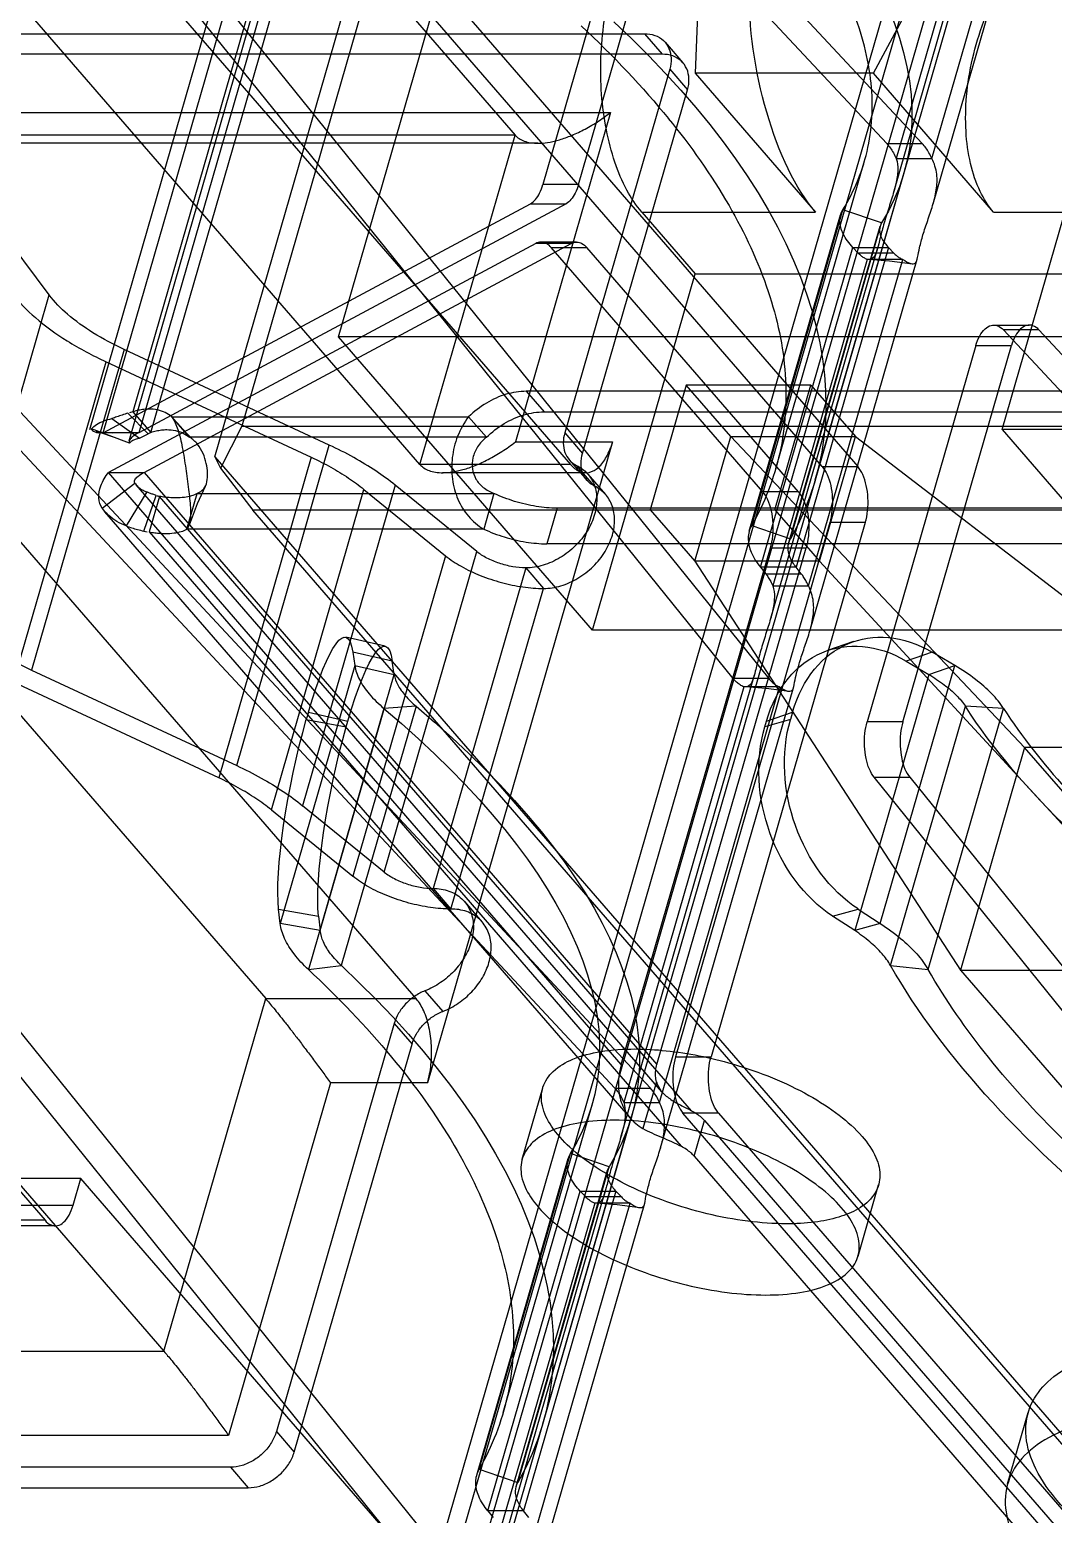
# Model space of a CAD drawing. Header units: millimetres. Extents: x -1 to 407, y -1 to 283.
# Drawn here: x 199.06 to 200.304, y 178.916 to 180.721 of the extents above; entities that cross this region are included whole.
import ezdxf

# ---------------------------------------------------------------- set-up
doc = ezdxf.new("R2010")
doc.units = ezdxf.units.MM
doc.header["$LTSCALE"] = 23.1
doc.layers.get('0').update_dxf_attribs({"linetype": 'CONTINUOUS'})

msp = doc.modelspace()

# ---------------------------------------------------------------- linework, layer by layer
at = {"color": 6, "linetype": 'Continuous'}
for p, q in [((199.9489, 182.4254), (199.3177, 180.2387)), ((199.4355, 180.347), (200.0355, 182.4254)), ((198.6541, 181.7425), (199.65, 180.5925)), ((199.2852, 180.2012), (199.6789, 181.5652)), ((199.2433, 181.503), (200.1018, 180.582)), ((200.1451, 180.582), (199.2866, 181.503)), ((199.5401, 181.4841), (199.1855, 180.256)), ((199.133, 180.2345), (199.4873, 181.4618)), ((199.2072, 180.231), (199.5617, 181.4591)), ((199.181, 180.2206), (199.5353, 181.448)), ((199.1493, 180.2306), (199.4968, 181.4341)), ((199.5401, 181.4341), (199.1926, 180.2306)), ((199.5344, 180.192), (198.5385, 181.342)), ((198.7214, 181.342), (199.7173, 180.192)), ((200.2109, 181.058), (199.4422, 178.395)), ((200.2457, 181.0222), (200.1134, 180.5638)), ((200.1567, 180.5638), (200.289, 181.0222)), ((199.8198, 181.0033), (199.6839, 180.5322)), ((199.7272, 180.5322), (199.8631, 181.0033)), ((200.11, 180.5218), (200.2504, 181.0083)), ((200.1582, 180.5087), (200.2985, 180.9945)), ((199.9151, 179.9317), (199.0863, 180.9591)), ((199.1296, 180.9591), (199.9584, 179.9317)), ((199.4097, 178.3575), (200.1597, 180.9556)), ((199.8774, 180.884), (199.869, 180.6675)), ((200.0856, 180.6675), (200.2022, 180.884)), ((200.0233, 180.1895), (199.5037, 180.7895)), ((199.547, 180.7895), (200.0666, 180.1895)), ((199.8072, 180.7157), (199.8288, 180.6907)), ((199.8325, 180.7052), (199.8541, 180.6802)), ((198.351, 180.6925), (199.3469, 179.5425)), ((199.5298, 179.5425), (198.5339, 180.6925)), ((199.838, 180.6724), (199.8596, 180.6474)), ((199.869, 180.6675), (200.0152, 180.4987)), ((200.0856, 180.6675), (199.869, 180.6675)), ((200.2317, 180.4987), (200.0856, 180.6675)), ((200.242, 180.2345), (200.367, 180.6675)), ((197.0577, 180.62), (199.7662, 180.62)), ((199.7662, 180.62), (199.6506, 180.2194)), ((199.65, 180.5925), (197.0714, 180.5925)), ((199.5344, 180.192), (199.65, 180.5925)), ((199.6775, 180.5825), (197.0814, 180.5825)), ((200.1018, 180.582), (200.1451, 180.582)), ((199.0838, 180.398), (198.9685, 180.5521)), ((199.9669, 180.1869), (200.0749, 180.5611)), ((200.1134, 180.5638), (200.1567, 180.5638)), ((200.015, 180.1732), (200.1229, 180.547)), ((199.7272, 180.5322), (199.6839, 180.5322)), ((199.1493, 180.2306), (199.6687, 180.5089)), ((199.712, 180.5089), (199.1926, 180.2306)), ((199.6687, 180.5089), (199.712, 180.5089)), ((199.8041, 180.4987), (199.869, 180.4237)), ((199.8041, 180.4987), (200.0152, 180.4987)), ((199.9377, 180.1178), (200.0485, 180.5017)), ((200.0956, 180.4856), (200.0485, 180.5017)), ((200.2317, 180.4987), (200.5132, 180.4987)), ((199.9347, 180.1108), (200.0458, 180.4955)), ((199.9827, 180.0969), (200.0938, 180.4816)), ((199.9848, 180.1017), (200.0956, 180.4856)), ((199.7249, 180.4623), (199.6816, 180.4623)), ((199.6751, 180.4606), (199.1558, 180.1823)), ((199.1991, 180.1823), (199.7184, 180.4606)), ((199.7184, 180.4606), (199.6751, 180.4606)), ((199.9513, 180.1587), (199.6941, 180.4556)), ((199.6941, 180.4556), (199.7374, 180.4556)), ((199.9946, 180.1587), (199.7374, 180.4556)), ((199.9483, 180.0671), (200.0606, 180.4559)), ((199.96, 180.0021), (200.0909, 180.4556)), ((200.1039, 180.4559), (199.9916, 180.0671)), ((200.0673, 180.4488), (200.0606, 180.4559)), ((200.0606, 180.4559), (200.1039, 180.4559)), ((200.1106, 180.4488), (200.0673, 180.4488)), ((200.1039, 180.4559), (200.1106, 180.4488)), ((200.078, 180.4413), (199.9634, 180.0442)), ((200.0067, 180.0442), (200.1213, 180.4413)), ((200.0082, 179.9891), (200.1388, 180.4415)), ((200.1213, 180.4413), (200.078, 180.4413)), ((199.744, 179.9907), (199.869, 180.4237)), ((199.869, 180.4237), (200.5781, 180.4237)), ((198.9713, 180.0083), (199.0838, 180.398)), ((198.9121, 180.3555), (199.7713, 179.4336)), ((199.8146, 179.4336), (198.9554, 180.3555)), ((200.2318, 180.3614), (200.2751, 180.3614)), ((200.2436, 180.3555), (201.1028, 179.4336)), ((200.2869, 180.3555), (200.2436, 180.3555)), ((201.1461, 179.4336), (200.2869, 180.3555)), ((199.744, 179.9907), (199.4355, 180.347)), ((202.564, 180.347), (199.4355, 180.347)), ((200.2101, 180.3364), (200.0781, 179.8791)), ((200.1214, 179.8791), (200.2534, 180.3364)), ((200.2101, 180.3364), (200.2534, 180.3364)), ((199.0403, 179.9272), (199.1528, 180.3169)), ((199.1747, 180.3317), (199.0622, 179.942)), ((199.1528, 180.3169), (199.4023, 180.2007)), ((199.4242, 180.2155), (199.1747, 180.3317)), ((199.6636, 180.2809), (199.6853, 180.2559)), ((202.1968, 180.2809), (199.6636, 180.2809)), ((199.8581, 180.2884), (199.8144, 180.1369)), ((199.9123, 180.2259), (199.8581, 180.2884)), ((200.0097, 180.2884), (199.8581, 180.2884)), ((199.9659, 180.1369), (200.0097, 180.2884)), ((200.0097, 180.2884), (200.0638, 180.2259)), ((198.238, 180.2513), (199.2231, 179.1138)), ((199.1599, 180.2477), (199.1935, 180.2239)), ((199.2039, 180.2294), (199.1794, 180.2543)), ((199.1855, 180.256), (199.1814, 180.2549)), ((199.1855, 180.256), (199.2072, 180.231)), ((199.2544, 180.225), (199.2327, 180.25)), ((199.2327, 180.25), (199.5936, 180.25)), ((199.5936, 180.25), (199.6153, 180.225)), ((199.6853, 180.2559), (202.2184, 180.2559)), ((199.1812, 180.2177), (199.1353, 180.2354)), ((199.1926, 180.2306), (199.1493, 180.2306)), ((199.1935, 180.2239), (199.2039, 180.2294)), ((199.3177, 180.2387), (199.2921, 180.1875)), ((199.3177, 180.2387), (202.6194, 180.2387)), ((199.7104, 180.2304), (199.732, 180.2054)), ((200.242, 180.2345), (200.4531, 179.9907)), ((200.4152, 180.2345), (200.242, 180.2345)), ((199.6153, 180.225), (199.2544, 180.225)), ((199.3117, 179.8258), (199.4242, 180.2155)), ((199.7686, 180.2194), (199.5436, 179.44)), ((199.6506, 180.2194), (199.7686, 180.2194)), ((199.8685, 180.0744), (199.9123, 180.2259)), ((200.2694, 179.848), (199.9123, 180.2259)), ((199.9123, 180.2259), (200.0638, 180.2259)), ((200.0201, 180.0744), (200.0638, 180.2259)), ((200.0638, 180.2259), (200.5193, 179.8763)), ((199.2852, 180.2012), (199.2921, 180.1875)), ((199.2852, 180.2012), (200.8495, 178.395)), ((199.4023, 180.2007), (199.2898, 179.811)), ((199.7173, 180.192), (199.5344, 180.192)), ((199.7159, 180.1976), (199.7375, 180.1726)), ((199.7466, 180.1657), (199.7249, 180.1907)), ((199.7792, 179.4625), (199.1558, 180.1823)), ((199.1558, 180.1823), (199.1991, 180.1823)), ((199.1991, 180.1823), (199.8225, 179.4625)), ((199.2921, 180.1875), (199.3314, 180.1363)), ((199.7361, 180.1819), (199.5619, 180.1819)), ((199.7384, 180.1803), (199.7601, 180.1553)), ((200.0233, 180.1895), (200.0666, 180.1895)), ((199.1482, 180.1388), (199.1877, 180.1694)), ((199.2022, 180.1587), (199.1774, 180.1174)), ((199.8286, 179.4291), (199.1893, 180.1673)), ((199.1986, 180.111), (199.2139, 180.1542)), ((199.251, 180.1134), (199.2635, 180.1567)), ((199.2635, 180.1567), (199.6244, 180.1567)), ((199.3538, 179.772), (199.4663, 180.1617)), ((199.5042, 180.1668), (199.3917, 179.7771)), ((199.4663, 180.1617), (199.5654, 180.081)), ((199.6034, 180.0861), (199.5042, 180.1668)), ((199.6244, 180.1567), (199.6119, 180.1134)), ((199.9946, 180.1587), (199.9513, 180.1587)), ((199.2176, 180.1532), (199.2051, 180.1099)), ((199.8645, 179.4063), (199.2176, 180.1532)), ((200.8957, 178.33), (199.3314, 180.1363)), ((202.6331, 180.1363), (199.3314, 180.1363)), ((199.701, 180.1388), (199.6885, 180.0955)), ((202.2341, 180.1388), (199.701, 180.1388)), ((199.8144, 180.1369), (199.8685, 180.0744)), ((199.8144, 180.1369), (199.9659, 180.1369)), ((199.9659, 180.1369), (200.0201, 180.0744)), ((199.7902, 179.397), (199.1515, 180.1345)), ((200.0325, 180.1212), (199.845, 179.4717)), ((200.0758, 180.1212), (199.8883, 179.4717)), ((200.0758, 180.1212), (200.0325, 180.1212)), ((199.1986, 180.111), (199.2029, 180.1102)), ((199.2051, 180.1099), (199.852, 179.363)), ((199.6119, 180.1134), (199.251, 180.1134)), ((199.9377, 180.1178), (199.9848, 180.1017)), ((199.4909, 179.6964), (199.6034, 180.0861)), ((202.2216, 180.0955), (199.6885, 180.0955)), ((199.7792, 179.4625), (199.9604, 180.0904)), ((199.8225, 179.4625), (200.0038, 180.0904)), ((199.9604, 180.0904), (200.0038, 180.0904)), ((199.5654, 180.081), (199.4529, 179.6913)), ((199.663, 180.0662), (199.6846, 180.0412)), ((199.8685, 180.0744), (200.1913, 179.5773)), ((200.0201, 180.0744), (199.8685, 180.0744)), ((199.9483, 180.0671), (199.9547, 180.059)), ((199.9916, 180.0671), (199.9483, 180.0671)), ((199.998, 180.059), (199.9916, 180.0671)), ((200.4438, 179.6146), (200.0201, 180.0744)), ((199.9547, 180.059), (199.998, 180.059)), ((199.9634, 180.0442), (200.0067, 180.0442)), ((199.4921, 179.971), (199.4441, 179.9819)), ((200.4531, 179.9907), (199.744, 179.9907)), ((200.0615, 179.9766), (200.0298, 179.9656)), ((199.4527, 179.9638), (199.4551, 179.9476)), ((199.5007, 179.9529), (199.4527, 179.9638)), ((200.1572, 179.9638), (200.1255, 179.9529)), ((200.1846, 179.9476), (200.1572, 179.9638)), ((199.0622, 179.942), (199.3117, 179.8258)), ((199.4551, 179.9476), (199.3645, 179.6338)), ((199.4551, 179.9476), (199.5031, 179.9367)), ((199.5031, 179.9367), (199.5007, 179.9529)), ((200.094, 179.6338), (200.1846, 179.9476)), ((200.1255, 179.9529), (200.1529, 179.9367)), ((200.1529, 179.9367), (200.1846, 179.9476)), ((199.2898, 179.811), (199.0403, 179.9272)), ((199.4132, 179.6252), (199.5031, 179.9367)), ((199.7787, 179.3742), (199.9409, 179.9361)), ((199.928, 179.9217), (199.7821, 179.4163)), ((199.8254, 179.4163), (199.9713, 179.9217)), ((199.827, 179.3612), (199.9888, 179.9219)), ((199.9584, 179.9317), (199.9151, 179.9317)), ((199.9713, 179.9217), (199.928, 179.9217)), ((200.1529, 179.9367), (200.063, 179.6252)), ((199.3989, 179.8909), (199.3962, 179.8817)), ((199.4906, 179.8954), (199.3989, 179.5779)), ((199.3989, 179.8909), (199.4469, 179.88)), ((199.5298, 179.898), (199.4388, 179.5828)), ((199.5298, 179.898), (199.4906, 179.8954)), ((199.9556, 179.88), (199.9873, 179.8909)), ((199.9873, 179.8909), (199.9847, 179.8817)), ((200.1065, 179.5828), (200.1975, 179.898)), ((200.1522, 179.5779), (200.2439, 179.8954)), ((200.2439, 179.8954), (200.1975, 179.898)), ((199.3962, 179.8817), (199.4449, 179.8731)), ((199.4449, 179.8731), (199.4469, 179.88)), ((199.9847, 179.8817), (199.9537, 179.8731)), ((199.9537, 179.8731), (199.9556, 179.88)), ((200.1214, 179.8791), (200.0781, 179.8791)), ((198.5806, 179.8479), (199.0786, 179.273)), ((200.2694, 179.8479), (200.1913, 179.5773)), ((200.9838, 179.848), (200.2694, 179.848)), ((200.7673, 179.273), (200.2694, 179.8479)), ((199.5849, 178.783), (198.755, 179.8116)), ((198.7983, 179.8116), (199.6282, 178.783)), ((200.9164, 178.783), (200.0866, 179.8116)), ((200.0866, 179.8116), (200.1299, 179.8116)), ((200.1299, 179.8116), (200.9597, 178.783)), ((199.4909, 179.6964), (199.3917, 179.7771)), ((199.3538, 179.772), (199.4529, 179.6913)), ((199.5505, 179.6765), (199.5721, 179.6515)), ((199.3645, 179.6338), (199.3626, 179.6515)), ((199.3626, 179.6515), (199.4112, 179.6429)), ((199.5884, 179.6606), (199.6101, 179.6356)), ((200.036, 179.6429), (200.067, 179.6515)), ((200.067, 179.6515), (200.094, 179.6338)), ((199.4132, 179.6252), (199.3645, 179.6338)), ((199.4112, 179.6429), (199.4132, 179.6252)), ((200.063, 179.6252), (200.036, 179.6429)), ((200.094, 179.6338), (200.063, 179.6252)), ((199.3989, 179.5779), (199.4388, 179.5828)), ((200.1065, 179.5828), (200.1522, 179.5779)), ((200.1912, 179.5773), (200.9057, 179.5773)), ((200.1913, 179.5773), (200.6892, 179.0023)), ((199.2231, 179.1138), (199.3469, 179.5425)), ((199.3469, 179.5425), (199.5298, 179.5425)), ((199.5405, 179.552), (199.5622, 179.527)), ((199.5031, 179.5123), (199.5248, 179.4873)), ((199.845, 179.4717), (199.8883, 179.4717)), ((199.4256, 179.44), (199.3018, 179.0113)), ((199.5436, 179.44), (199.4256, 179.44)), ((199.6587, 179.3474), (199.6837, 179.434)), ((199.7713, 179.4336), (199.8146, 179.4336)), ((199.8219, 179.4415), (199.8054, 179.3846)), ((199.7821, 179.4163), (199.8254, 179.4163)), ((199.6356, 179.0394), (199.7436, 179.4136)), ((199.6837, 179.0257), (199.7916, 179.3995)), ((200.7959, 178.3159), (199.8541, 179.4034)), ((199.8974, 179.4034), (199.8541, 179.4034)), ((199.8974, 179.4034), (200.8392, 178.3159)), ((199.8679, 179.3509), (199.8804, 179.3942)), ((199.8804, 179.3942), (200.833, 178.2942)), ((199.6035, 178.9633), (199.7145, 179.348)), ((199.6064, 178.9703), (199.7173, 179.3542)), ((199.7643, 179.3382), (199.7173, 179.3542)), ((199.8679, 179.3509), (200.8205, 178.2509)), ((199.6515, 178.9494), (199.7625, 179.3341)), ((199.6535, 178.9542), (199.7643, 179.3382)), ((199.1221, 179.3237), (198.4076, 179.3237)), ((199.1127, 179.2913), (199.1221, 179.3237)), ((199.4902, 178.8987), (199.1221, 179.3237)), ((199.6171, 178.9196), (199.7293, 179.3085)), ((199.6287, 178.8547), (199.7596, 179.3082)), ((199.7726, 179.3085), (199.6604, 178.9196)), ((199.736, 179.3014), (199.7293, 179.3085)), ((199.7293, 179.3085), (199.7726, 179.3085)), ((199.7726, 179.3085), (199.7793, 179.3014)), ((200.067, 179.2295), (200.092, 179.3161)), ((198.3983, 179.2913), (199.1127, 179.2913)), ((199.7468, 179.2938), (199.6321, 178.8967)), ((199.6754, 178.8967), (199.7901, 179.2938)), ((199.677, 178.8416), (199.8076, 179.294)), ((199.7793, 179.3014), (199.736, 179.3014)), ((199.7901, 179.2938), (199.7468, 179.2938)), ((199.0786, 179.273), (198.3641, 179.273)), ((199.0911, 179.2663), (198.3766, 179.2663)), ((198.6158, 179.1138), (199.2231, 179.1138)), ((200.2488, 178.9526), (200.2738, 179.0392)), ((199.3018, 179.0113), (198.6945, 179.0113)), ((199.3599, 179.0162), (199.3815, 178.9912)), ((199.3041, 178.9729), (199.3257, 178.9479)), ((199.6064, 178.9703), (199.6535, 178.9542)), ((199.6171, 178.9196), (199.6235, 178.9116)), ((199.6604, 178.9196), (199.6171, 178.9196)), ((199.6668, 178.9116), (199.6604, 178.9196))]:
    msp.add_line(p, q, dxfattribs=at)
at = {"color": 7, "linetype": 'Continuous'}
for p, q in [((199.4678, 178.3775), (200.224, 180.9972)), ((200.2457, 180.9722), (199.4894, 178.3525)), ((197.1009, 180.7157), (199.8072, 180.7157)), ((199.8288, 180.6907), (197.1225, 180.6907)), ((199.838, 180.6724), (199.7104, 180.2304)), ((199.732, 180.2054), (199.8596, 180.6474)), ((199.663, 180.0662), (199.5505, 179.6765)), ((199.5721, 179.6515), (199.6846, 180.0412)), ((199.5031, 179.5123), (199.3599, 179.0162)), ((199.3815, 178.9912), (199.5248, 179.4873)), ((199.3041, 178.9729), (198.8061, 178.9729)), ((198.8278, 178.9479), (199.3257, 178.9479))]:
    msp.add_line(p, q, dxfattribs=at)
at = {"color": 6, "linetype": 'Continuous'}
for points in [[(200.1331, 180.4356), (200.1053, 180.4393), (200.0797, 180.4412)], [(199.1608, 180.2255), (199.1475, 180.2301), (199.1408, 180.2319), (199.141, 180.2319), (199.1476, 180.2312), (199.161, 180.2306)], [(199.2395, 180.2422), (199.2498, 180.2308), (199.2601, 180.2208)], [(199.2735, 180.1653), (199.2635, 180.144), (199.2537, 180.1183)], [(199.9831, 179.9161), (199.9553, 179.9197), (199.9297, 179.9216)], [(199.8018, 179.2882), (199.7741, 179.2918), (199.7484, 179.2937)]]:
    msp.add_lwpolyline(points, dxfattribs=at)
for centre, radius, start, end in [((199.2207, 180.1994), 0.0343, 113.0913, 119.2519), ((199.2268, 180.1938), 0.0416, 252.0476, 257.2846)]:
    msp.add_arc(centre, radius, start, end, dxfattribs=at)
at = {"color": 6, "linetype": 'Continuous', "extrusion": (0, 0, -1)}
for centre, major_axis, ratio, start_param, end_param in [((198.6832, 180.9681), (-1.4394, 0.4221), 0.401419, 8.685604, 9.533878), ((200.0219, 180.672), (-0.0438, 0.1993), 0.376233, -2.535443, -0.964647), ((198.5724, 180.5842), (-1.3949, 0.3959), 0.464593, 2.406182, 2.555672), ((198.5724, 180.5842), (-1.443, 0.4096), 0.464593, 8.689367, 9.537641), ((199.4092, 179.8104), (0.0348, 0.1716), 0.166237, -1.11632, 0.431172), ((199.4572, 179.7995), (0.0348, 0.1716), 0.166237, -1.116317, 0.431172), ((200.0847, 179.7995), (-0.0521, 0.1671), 0.753786, -0.851944, 0.695546), ((200.1164, 179.8104), (-0.0521, 0.1671), 0.753786, -0.851946, 0.695545), ((198.3519, 179.8206), (-1.3914, 0.408), 0.401419, 2.402419, 3.250693), ((198.3519, 179.8206), (-1.4394, 0.4221), 0.401419, 2.402419, 3.250693), ((201.5887, 179.8206), (-1.4564, 0.3624), 0.423626, -1.271033, -0.422759), ((199.4066, 179.8012), (0.0348, 0.1716), 0.166237, -2.663807, -1.116315), ((199.4552, 179.7926), (0.0348, 0.1716), 0.166237, -2.663806, -1.116317), ((200.0827, 179.7926), (-0.0521, 0.1671), 0.753786, -2.399433, -0.851944), ((200.1138, 179.8012), (-0.0521, 0.1671), 0.753786, -2.399433, -0.851939), ((198.2411, 179.4367), (-1.443, 0.4096), 0.464593, 2.406182, 3.254456), ((201.4779, 179.4367), (-1.4252, 0.4706), 0.441408, -1.303516, -0.455242)]:
    msp.add_ellipse(centre, major_axis=major_axis, ratio=ratio, start_param=start_param, end_param=end_param, dxfattribs=at)
at = {"color": 6, "linetype": 'Continuous'}
for points, knots in [([(200.0485, 180.5017), (200.0628, 180.5249), (200.0841, 180.5771), (200.0864, 180.6645), (200.0599, 180.756), (200.007, 180.85), (199.9585, 180.9095), (199.9307, 180.9396)], [0, 0, 0, 0, 0.167652, 0.338946, 0.528937, 0.747669, 1, 1, 1, 1]), ([(199.8041, 180.4987), (199.797, 180.5069), (199.7843, 180.5264), (199.7701, 180.5604), (199.76, 180.5997), (199.7544, 180.6424), (199.7535, 180.6866), (199.7576, 180.7302), (199.7636, 180.7584), (199.7675, 180.772)], [0, 0, 0, 0, 0.113445, 0.243348, 0.386841, 0.539568, 0.696351, 0.851656, 1, 1, 1, 1]), ([(200.2317, 180.4987), (200.2252, 180.5063), (200.2134, 180.5251), (200.2023, 180.5587), (200.1971, 180.598), (200.198, 180.641), (200.2053, 180.6861), (200.2186, 180.7305), (200.2313, 180.7588), (200.2384, 180.772)], [0, 0, 0, 0, 0.103849, 0.229036, 0.367437, 0.516938, 0.676921, 0.843224, 1, 1, 1, 1]), ([(199.65, 180.5925), (199.6514, 180.5909), (199.6548, 180.5879), (199.6613, 180.5847), (199.6692, 180.5828), (199.6788, 180.5822), (199.6901, 180.5833), (199.7031, 180.5862), (199.7177, 180.5913), (199.7336, 180.5986), (199.7501, 180.6082), (199.7609, 180.6158), (199.7662, 180.62)], [0, 0, 0, 0, 0.050334, 0.104956, 0.167422, 0.240919, 0.328318, 0.43191, 0.553149, 0.691294, 0.842032, 1, 1, 1, 1]), ([(199.8363, 180.6127), (199.8635, 180.5793), (199.9108, 180.5127), (199.9604, 180.4073), (199.9829, 180.3041), (199.9767, 180.2052), (199.9532, 180.1452), (199.9377, 180.1178)], [0, 0, 0, 0, 0.240438, 0.454279, 0.646115, 0.82423, 1, 1, 1, 1]), ([(200.1018, 180.582), (200.1034, 180.5804), (200.1063, 180.5768), (200.1101, 180.5707), (200.1123, 180.5662), (200.1134, 180.5638)], [0, 0, 0, 0, 0.303776, 0.637359, 1, 1, 1, 1]), ([(200.1567, 180.5638), (200.1556, 180.5662), (200.1534, 180.5707), (200.1496, 180.5768), (200.1467, 180.5804), (200.1451, 180.582)], [0, 0, 0, 0, 0.362641, 0.696224, 1, 1, 1, 1]), ([(200.1134, 180.5638), (200.1149, 180.5594), (200.1159, 180.5489), (200.1131, 180.5323), (200.1077, 180.5141), (200.1015, 180.4953), (200.0963, 180.4773), (200.0924, 180.4616), (200.0895, 180.4502), (200.0853, 180.4417), (200.0801, 180.441), (200.078, 180.4413)], [0, 0, 0, 0, 0.10468, 0.232993, 0.37937, 0.533006, 0.67988, 0.804246, 0.894626, 0.952425, 1, 1, 1, 1]), ([(200.1213, 180.4413), (200.1245, 180.4394), (200.1287, 180.4357), (200.1382, 180.4357), (200.1395, 180.4457), (200.142, 180.4565), (200.1459, 180.4719), (200.1517, 180.4887), (200.1579, 180.5068), (200.1627, 180.5255), (200.1637, 180.5452), (200.1598, 180.558), (200.1567, 180.5638)], [0, 0, 0, 0, 0.07588, 0.112509, 0.162027, 0.244341, 0.352206, 0.476098, 0.606352, 0.737351, 0.867016, 1, 1, 1, 1]), ([(199.6687, 180.5089), (199.671, 180.5102), (199.6754, 180.5141), (199.6804, 180.5222), (199.6828, 180.5287), (199.6839, 180.5322)], [0, 0, 0, 0, 0.275629, 0.609557, 1, 1, 1, 1]), ([(199.7272, 180.5322), (199.7261, 180.5287), (199.7237, 180.5222), (199.7187, 180.5141), (199.7143, 180.5102), (199.712, 180.5089)], [0, 0, 0, 0, 0.390443, 0.724371, 1, 1, 1, 1]), ([(200.0606, 180.4559), (200.056, 180.4609), (200.0486, 180.4706), (200.0433, 180.4873), (200.046, 180.4977), (200.0485, 180.5017)], [0, 0, 0, 0, 0.40014, 0.718386, 1, 1, 1, 1]), ([(200.0956, 180.4856), (200.094, 180.483), (200.0922, 180.4762), (200.0958, 180.4654), (200.1008, 180.4592), (200.1039, 180.4559)], [0, 0, 0, 0, 0.278976, 0.596623, 1, 1, 1, 1]), ([(199.6941, 180.4556), (199.6924, 180.4576), (199.6887, 180.4609), (199.6816, 180.463), (199.6771, 180.4617), (199.6751, 180.4606)], [0, 0, 0, 0, 0.3691, 0.684581, 1, 1, 1, 1]), ([(199.7184, 180.4606), (199.7204, 180.4617), (199.7249, 180.463), (199.732, 180.4609), (199.7357, 180.4576), (199.7374, 180.4556)], [0, 0, 0, 0, 0.315419, 0.6309, 1, 1, 1, 1]), ([(200.078, 180.4413), (200.0767, 180.4418), (200.0742, 180.443), (200.0705, 180.4456), (200.0683, 180.4477), (200.0673, 180.4488)], [0, 0, 0, 0, 0.310646, 0.64253, 1, 1, 1, 1]), ([(200.1106, 180.4488), (200.1116, 180.4477), (200.1139, 180.4456), (200.1175, 180.443), (200.12, 180.4418), (200.1213, 180.4413)], [0, 0, 0, 0, 0.35747, 0.689354, 1, 1, 1, 1]), ([(199.0391, 180.3997), (199.0472, 180.3889), (199.068, 180.3679), (199.1066, 180.3403), (199.1365, 180.3244), (199.1528, 180.3169)], [0, 0, 0, 0, 0.284912, 0.621752, 1, 1, 1, 1]), ([(199.1747, 180.3317), (199.1617, 180.3378), (199.1378, 180.3505), (199.1069, 180.3725), (199.0902, 180.3894), (199.0838, 180.398)], [0, 0, 0, 0, 0.378248, 0.715088, 1, 1, 1, 1]), ([(200.2101, 180.3364), (200.2113, 180.3406), (200.2141, 180.348), (200.2203, 180.3568), (200.2282, 180.3619), (200.237, 180.3613), (200.2416, 180.3577), (200.2436, 180.3555)], [0, 0, 0, 0, 0.266298, 0.484653, 0.659097, 0.817145, 1, 1, 1, 1]), ([(200.2869, 180.3555), (200.2849, 180.3577), (200.2803, 180.3613), (200.2715, 180.3619), (200.2636, 180.3568), (200.2574, 180.348), (200.2546, 180.3406), (200.2534, 180.3364)], [0, 0, 0, 0, 0.182874, 0.340931, 0.515381, 0.733731, 1, 1, 1, 1]), ([(199.6636, 180.2809), (199.6554, 180.2809), (199.6384, 180.2782), (199.6144, 180.2674), (199.6001, 180.2563), (199.5936, 180.25)], [0, 0, 0, 0, 0.31497, 0.652204, 1, 1, 1, 1]), ([(199.1353, 180.2354), (199.137, 180.2374), (199.1415, 180.2411), (199.15, 180.2452), (199.1564, 180.247), (199.1599, 180.2477)], [0, 0, 0, 0, 0.285834, 0.61716, 1, 1, 1, 1]), ([(199.1794, 180.2543), (199.1771, 180.2536), (199.1726, 180.2521), (199.1661, 180.2499), (199.1619, 180.2485), (199.1599, 180.2477)], [0, 0, 0, 0, 0.353297, 0.687566, 1, 1, 1, 1]), ([(199.2051, 180.2593), (199.2029, 180.2593), (199.1986, 180.259), (199.1921, 180.2579), (199.1877, 180.2567), (199.1855, 180.256)], [0, 0, 0, 0, 0.321882, 0.654112, 1, 1, 1, 1]), ([(199.2327, 180.25), (199.2303, 180.252), (199.2248, 180.2555), (199.2153, 180.2586), (199.2085, 180.2593), (199.2051, 180.2593)], [0, 0, 0, 0, 0.317966, 0.649605, 1, 1, 1, 1]), ([(199.2327, 180.25), (199.236, 180.2453), (199.2411, 180.2328), (199.246, 180.2116), (199.2498, 180.1872), (199.2531, 180.1628), (199.2554, 180.1415), (199.2559, 180.1252), (199.2533, 180.1161), (199.251, 180.1134)], [0, 0, 0, 0, 0.123236, 0.28288, 0.466686, 0.650672, 0.808952, 0.924179, 1, 1, 1, 1]), ([(199.5936, 180.25), (199.588, 180.2428), (199.5791, 180.2268), (199.5727, 180.2006), (199.5728, 180.1743), (199.5793, 180.1496), (199.5922, 180.1281), (199.6049, 180.1175), (199.6119, 180.1134)], [0, 0, 0, 0, 0.177341, 0.35077, 0.52051, 0.68434, 0.841924, 1, 1, 1, 1]), ([(199.6153, 180.225), (199.6218, 180.2313), (199.636, 180.2424), (199.66, 180.2532), (199.6771, 180.2559), (199.6853, 180.2559)], [0, 0, 0, 0, 0.347796, 0.68503, 1, 1, 1, 1]), ([(199.1353, 180.2354), (199.134, 180.2351), (199.1421, 180.2285), (199.1454, 180.2311), (199.1493, 180.2306)], [0, 0, 0, 0, 0.24517, 1, 1, 1, 1]), ([(199.1926, 180.2306), (199.19, 180.2292), (199.1858, 180.2265), (199.1811, 180.2223), (199.1806, 180.2188), (199.1812, 180.2177)], [0, 0, 0, 0, 0.492749, 0.803627, 1, 1, 1, 1]), ([(199.2072, 180.231), (199.2094, 180.2317), (199.2137, 180.2329), (199.2203, 180.234), (199.2246, 180.2343), (199.2267, 180.2343)], [0, 0, 0, 0, 0.345888, 0.678118, 1, 1, 1, 1]), ([(199.2267, 180.2343), (199.2302, 180.2343), (199.237, 180.2336), (199.2465, 180.2305), (199.252, 180.227), (199.2544, 180.225)], [0, 0, 0, 0, 0.350395, 0.682034, 1, 1, 1, 1]), ([(199.1935, 180.2239), (199.1918, 180.2235), (199.1885, 180.2226), (199.1843, 180.2206), (199.1821, 180.2187), (199.1812, 180.2177)], [0, 0, 0, 0, 0.38284, 0.714166, 1, 1, 1, 1]), ([(199.2635, 180.1567), (199.2665, 180.1579), (199.2723, 180.1616), (199.2761, 180.1713), (199.2765, 180.182), (199.2748, 180.1936), (199.2711, 180.2056), (199.2647, 180.2169), (199.2581, 180.2228), (199.2544, 180.225)], [0, 0, 0, 0, 0.121558, 0.239667, 0.373995, 0.519725, 0.676819, 0.837886, 1, 1, 1, 1]), ([(199.5042, 180.1668), (199.4967, 180.1729), (199.4804, 180.1848), (199.4536, 180.2011), (199.4343, 180.2108), (199.4242, 180.2155)], [0, 0, 0, 0, 0.309839, 0.644749, 1, 1, 1, 1]), ([(199.5344, 180.192), (199.5358, 180.1904), (199.5392, 180.1874), (199.5457, 180.1842), (199.5536, 180.1822), (199.5632, 180.1817), (199.5744, 180.1827), (199.5875, 180.1857), (199.6021, 180.1907), (199.618, 180.1981), (199.6345, 180.2077), (199.6453, 180.2153), (199.6506, 180.2194)], [0, 0, 0, 0, 0.050334, 0.104956, 0.167422, 0.240919, 0.328318, 0.43191, 0.553149, 0.691294, 0.842032, 1, 1, 1, 1]), ([(199.6153, 180.225), (199.6111, 180.2217), (199.604, 180.2142), (199.598, 180.2006), (199.5973, 180.1866), (199.6018, 180.1737), (199.6112, 180.1631), (199.6197, 180.1585), (199.6244, 180.1567)], [0, 0, 0, 0, 0.187423, 0.355427, 0.513026, 0.666202, 0.823661, 1, 1, 1, 1]), ([(199.7173, 180.192), (199.7204, 180.1885), (199.7271, 180.1826), (199.7407, 180.181), (199.7529, 180.1885), (199.7624, 180.2019), (199.7667, 180.2131), (199.7686, 180.2194)], [0, 0, 0, 0, 0.186516, 0.344902, 0.517523, 0.734269, 1, 1, 1, 1]), ([(199.4023, 180.2007), (199.4103, 180.1969), (199.4258, 180.1891), (199.4472, 180.1761), (199.4603, 180.1666), (199.4663, 180.1617)], [0, 0, 0, 0, 0.355251, 0.690161, 1, 1, 1, 1]), ([(199.1482, 180.1388), (199.1458, 180.1424), (199.1428, 180.1518), (199.1461, 180.1676), (199.152, 180.1773), (199.1558, 180.1823)], [0, 0, 0, 0, 0.279795, 0.597673, 1, 1, 1, 1]), ([(199.1877, 180.1694), (199.1871, 180.1705), (199.1876, 180.1741), (199.1923, 180.1783), (199.1964, 180.1809), (199.1991, 180.1823)], [0, 0, 0, 0, 0.198792, 0.508415, 1, 1, 1, 1]), ([(200.0233, 180.1895), (200.0259, 180.1866), (200.0302, 180.1791), (200.0342, 180.1661), (200.0361, 180.1513), (200.0357, 180.136), (200.0339, 180.126), (200.0325, 180.1212)], [0, 0, 0, 0, 0.163304, 0.357047, 0.570769, 0.790178, 1, 1, 1, 1]), ([(200.0758, 180.1212), (200.0772, 180.126), (200.079, 180.136), (200.0794, 180.1513), (200.0775, 180.1661), (200.0735, 180.1791), (200.0692, 180.1866), (200.0666, 180.1895)], [0, 0, 0, 0, 0.209849, 0.429272, 0.642992, 0.836718, 1, 1, 1, 1]), ([(199.1877, 180.1694), (199.1888, 180.1678), (199.1915, 180.1647), (199.1965, 180.1611), (199.2003, 180.1594), (199.2022, 180.1587)], [0, 0, 0, 0, 0.327753, 0.659125, 1, 1, 1, 1]), ([(199.2139, 180.1542), (199.2125, 180.1547), (199.2098, 180.1556), (199.2059, 180.1571), (199.2034, 180.1581), (199.2022, 180.1587)], [0, 0, 0, 0, 0.353378, 0.688014, 1, 1, 1, 1]), ([(199.2635, 180.1567), (199.2614, 180.1554), (199.2563, 180.1534), (199.2476, 180.1517), (199.2412, 180.1513), (199.2378, 180.1513)], [0, 0, 0, 0, 0.282351, 0.616883, 1, 1, 1, 1]), ([(199.701, 180.1388), (199.6926, 180.1388), (199.6751, 180.1405), (199.6494, 180.1465), (199.6325, 180.1529), (199.6244, 180.1567)], [0, 0, 0, 0, 0.318751, 0.661034, 1, 1, 1, 1]), ([(199.9604, 180.0904), (199.9618, 180.0952), (199.9637, 180.1052), (199.9641, 180.1205), (199.9621, 180.1353), (199.9581, 180.1483), (199.9538, 180.1557), (199.9513, 180.1587)], [0, 0, 0, 0, 0.209849, 0.429272, 0.642992, 0.836718, 1, 1, 1, 1]), ([(199.9946, 180.1587), (199.9971, 180.1557), (200.0014, 180.1483), (200.0055, 180.1353), (200.0074, 180.1205), (200.007, 180.1052), (200.0051, 180.0952), (200.0038, 180.0904)], [0, 0, 0, 0, 0.163304, 0.357047, 0.570769, 0.790178, 1, 1, 1, 1]), ([(199.1774, 180.1174), (199.1734, 180.1187), (199.1659, 180.1221), (199.1559, 180.1294), (199.1505, 180.1355), (199.1482, 180.1388)], [0, 0, 0, 0, 0.340875, 0.672247, 1, 1, 1, 1]), ([(199.2378, 180.1513), (199.2357, 180.1513), (199.2313, 180.1515), (199.2245, 180.1521), (199.2199, 180.1528), (199.2176, 180.1532)], [0, 0, 0, 0, 0.318099, 0.651183, 1, 1, 1, 1]), ([(199.1774, 180.1174), (199.1796, 180.1165), (199.1841, 180.1148), (199.1912, 180.1127), (199.1961, 180.1116), (199.1986, 180.111)], [0, 0, 0, 0, 0.320464, 0.65433, 1, 1, 1, 1]), ([(199.2051, 180.1099), (199.2074, 180.1095), (199.212, 180.1088), (199.2188, 180.1082), (199.2232, 180.108), (199.2253, 180.108)], [0, 0, 0, 0, 0.348817, 0.681901, 1, 1, 1, 1]), ([(199.2253, 180.108), (199.2287, 180.108), (199.2351, 180.1084), (199.2438, 180.1101), (199.2489, 180.1121), (199.251, 180.1134)], [0, 0, 0, 0, 0.383117, 0.717649, 1, 1, 1, 1]), ([(199.6119, 180.1134), (199.62, 180.1096), (199.6369, 180.1032), (199.6626, 180.0972), (199.6801, 180.0955), (199.6885, 180.0955)], [0, 0, 0, 0, 0.338966, 0.681249, 1, 1, 1, 1]), ([(199.9377, 180.1178), (199.935, 180.1132), (199.932, 180.1018), (199.9366, 180.0836), (199.9438, 180.0726), (199.9483, 180.0671)], [0, 0, 0, 0, 0.290707, 0.611146, 1, 1, 1, 1]), ([(199.9916, 180.0671), (199.9886, 180.0709), (199.9838, 180.0784), (199.9809, 180.0908), (199.983, 180.0985), (199.9848, 180.1017)], [0, 0, 0, 0, 0.3864, 0.707337, 1, 1, 1, 1]), ([(199.663, 180.0662), (199.6577, 180.0662), (199.6468, 180.0673), (199.6309, 180.0714), (199.6161, 180.0775), (199.6072, 180.083), (199.6034, 180.0861)], [0, 0, 0, 0, 0.249284, 0.513113, 0.770143, 1, 1, 1, 1]), ([(199.5654, 180.081), (199.5714, 180.0761), (199.585, 180.0672), (199.6079, 180.0564), (199.6332, 180.048), (199.659, 180.0426), (199.6763, 180.0412), (199.6846, 180.0412)], [0, 0, 0, 0, 0.180092, 0.381549, 0.593411, 0.803546, 1, 1, 1, 1]), ([(199.9547, 180.059), (199.9559, 180.0576), (199.958, 180.0546), (199.9609, 180.0496), (199.9626, 180.0461), (199.9634, 180.0442)], [0, 0, 0, 0, 0.311268, 0.644865, 1, 1, 1, 1]), ([(200.0067, 180.0442), (200.0059, 180.0461), (200.0042, 180.0496), (200.0013, 180.0546), (199.9992, 180.0576), (199.998, 180.059)], [0, 0, 0, 0, 0.355133, 0.688728, 1, 1, 1, 1]), ([(199.9634, 180.0442), (199.9649, 180.0398), (199.9659, 180.0293), (199.9631, 180.0127), (199.9577, 179.9945), (199.9516, 179.9757), (199.9463, 179.9577), (199.9424, 179.942), (199.9395, 179.9306), (199.9354, 179.9222), (199.9301, 179.9214), (199.928, 179.9217)], [0, 0, 0, 0, 0.104686, 0.233, 0.379372, 0.533, 0.679866, 0.804227, 0.894609, 0.952419, 1, 1, 1, 1]), ([(199.9713, 179.9217), (199.9745, 179.9198), (199.9787, 179.9161), (199.9882, 179.9162), (199.9895, 179.9262), (199.992, 179.9369), (199.9959, 179.9523), (200.0017, 179.9691), (200.0079, 179.9872), (200.0127, 180.0059), (200.0137, 180.0256), (200.0098, 180.0384), (200.0067, 180.0442)], [0, 0, 0, 0, 0.075885, 0.11253, 0.162058, 0.244368, 0.352226, 0.47611, 0.606354, 0.737344, 0.867008, 1, 1, 1, 1]), ([(198.9713, 180.0083), (198.9777, 179.9997), (198.9944, 179.9828), (199.0253, 179.9608), (199.0492, 179.9481), (199.0622, 179.942)], [0, 0, 0, 0, 0.284912, 0.621752, 1, 1, 1, 1]), ([(199.4551, 179.9476), (199.456, 179.9417), (199.4605, 179.9292), (199.473, 179.9116), (199.4842, 179.9008), (199.4906, 179.8954)], [0, 0, 0, 0, 0.276836, 0.607962, 1, 1, 1, 1]), ([(200.2439, 179.8954), (200.2398, 179.9018), (200.2292, 179.9145), (200.2091, 179.9319), (200.1933, 179.9424), (200.1846, 179.9476)], [0, 0, 0, 0, 0.285749, 0.62038, 1, 1, 1, 1]), ([(199.5031, 179.9367), (199.5038, 179.9323), (199.5072, 179.923), (199.5166, 179.91), (199.525, 179.902), (199.5298, 179.898)], [0, 0, 0, 0, 0.275908, 0.607024, 1, 1, 1, 1]), ([(199.928, 179.9217), (199.9264, 179.9223), (199.9233, 179.9239), (199.919, 179.9274), (199.9164, 179.9302), (199.9151, 179.9317)], [0, 0, 0, 0, 0.305002, 0.636528, 1, 1, 1, 1]), ([(199.9584, 179.9317), (199.9597, 179.9302), (199.9623, 179.9274), (199.9666, 179.9239), (199.9697, 179.9223), (199.9713, 179.9217)], [0, 0, 0, 0, 0.363472, 0.694998, 1, 1, 1, 1]), ([(200.1529, 179.9367), (200.1594, 179.9328), (200.1713, 179.925), (200.1864, 179.9122), (200.1944, 179.9027), (200.1975, 179.898)], [0, 0, 0, 0, 0.380134, 0.714782, 1, 1, 1, 1]), ([(200.2439, 179.8954), (200.2662, 179.8607), (200.3211, 179.7915), (200.423, 179.695), (200.5477, 179.6009), (200.6927, 179.5112), (200.8554, 179.4275), (200.9711, 179.3778), (201.0312, 179.3542)], [0, 0, 0, 0, 0.127569, 0.272318, 0.433762, 0.610411, 0.800063, 1, 1, 1, 1]), ([(200.0866, 179.8116), (200.0841, 179.8146), (200.08, 179.8221), (200.0762, 179.835), (200.0745, 179.8496), (200.0749, 179.8646), (200.0767, 179.8744), (200.0781, 179.8791)], [0, 0, 0, 0, 0.165473, 0.360035, 0.5733, 0.791486, 1, 1, 1, 1]), ([(200.1214, 179.8791), (200.12, 179.8744), (200.1182, 179.8646), (200.1178, 179.8496), (200.1195, 179.835), (200.1233, 179.8221), (200.1274, 179.8146), (200.1299, 179.8116)], [0, 0, 0, 0, 0.208539, 0.426739, 0.640002, 0.834548, 1, 1, 1, 1]), ([(199.3117, 179.8258), (199.3218, 179.8211), (199.3411, 179.8113), (199.3679, 179.7951), (199.3842, 179.7832), (199.3917, 179.7771)], [0, 0, 0, 0, 0.355251, 0.690161, 1, 1, 1, 1]), ([(199.3538, 179.772), (199.3478, 179.7769), (199.3347, 179.7864), (199.3133, 179.7994), (199.2978, 179.8072), (199.2898, 179.811)], [0, 0, 0, 0, 0.309839, 0.644749, 1, 1, 1, 1]), ([(199.5721, 179.6515), (199.5638, 179.6515), (199.5465, 179.6529), (199.5207, 179.6583), (199.4954, 179.6667), (199.4725, 179.6775), (199.4589, 179.6864), (199.4529, 179.6913)], [0, 0, 0, 0, 0.196473, 0.406619, 0.618481, 0.819926, 1, 1, 1, 1]), ([(199.4909, 179.6964), (199.4947, 179.6933), (199.5036, 179.6878), (199.5184, 179.6817), (199.5343, 179.6776), (199.5452, 179.6765), (199.5505, 179.6765)], [0, 0, 0, 0, 0.229857, 0.486887, 0.750716, 1, 1, 1, 1]), ([(199.3989, 179.5779), (199.3926, 179.5837), (199.3816, 179.5954), (199.3694, 179.6143), (199.3653, 179.6276), (199.3645, 179.6338)], [0, 0, 0, 0, 0.386554, 0.717776, 1, 1, 1, 1]), ([(200.094, 179.6338), (200.1026, 179.6282), (200.1183, 179.6169), (200.138, 179.5983), (200.1483, 179.5847), (200.1522, 179.5779)], [0, 0, 0, 0, 0.37656, 0.711107, 1, 1, 1, 1]), ([(199.4388, 179.5828), (199.4341, 179.5872), (199.4259, 179.596), (199.4168, 179.6104), (199.4137, 179.6204), (199.4132, 179.6252)], [0, 0, 0, 0, 0.385692, 0.716937, 1, 1, 1, 1]), ([(200.1065, 179.5828), (200.1036, 179.5879), (200.0959, 179.5982), (200.0811, 179.6123), (200.0694, 179.6209), (200.063, 179.6252)], [0, 0, 0, 0, 0.289414, 0.623949, 1, 1, 1, 1]), ([(199.3989, 179.5779), (199.4347, 179.5445), (199.4992, 179.4774), (199.5766, 179.3703), (199.6279, 179.2636), (199.6516, 179.1591), (199.6458, 179.0589), (199.6221, 178.998), (199.6064, 178.9703)], [0, 0, 0, 0, 0.212267, 0.402214, 0.570933, 0.722001, 0.861988, 1, 1, 1, 1]), ([(200.9204, 178.9703), (200.8613, 178.9981), (200.7477, 179.056), (200.5885, 179.1519), (200.4468, 179.2534), (200.3253, 179.3585), (200.2264, 179.4651), (200.1736, 179.5405), (200.1522, 179.5779)], [0, 0, 0, 0, 0.197165, 0.385147, 0.561273, 0.72334, 0.869796, 1, 1, 1, 1]), ([(199.3469, 179.5425), (199.3484, 179.5407), (199.3517, 179.5368), (199.357, 179.5304), (199.3632, 179.5228), (199.3702, 179.5139), (199.3781, 179.5038), (199.3869, 179.4924), (199.3964, 179.4799), (199.4063, 179.4666), (199.4161, 179.4533), (199.4225, 179.4444), (199.4256, 179.44)], [0, 0, 0, 0, 0.05404, 0.118339, 0.193726, 0.281006, 0.380714, 0.492618, 0.615378, 0.745325, 0.875784, 1, 1, 1, 1]), ([(199.5436, 179.44), (199.5456, 179.4472), (199.5484, 179.4623), (199.549, 179.4852), (199.5461, 179.5074), (199.5401, 179.5269), (199.5336, 179.5381), (199.5298, 179.5425)], [0, 0, 0, 0, 0.209849, 0.429272, 0.642992, 0.836718, 1, 1, 1, 1]), ([(199.9798, 179.2688), (199.9642, 179.2688), (199.9317, 179.2711), (199.883, 179.2802), (199.8347, 179.2946), (199.7895, 179.3133), (199.7498, 179.3353), (199.7175, 179.3595), (199.6945, 179.3847), (199.6816, 179.4101), (199.6817, 179.4357), (199.6965, 179.4568), (199.722, 179.4711), (199.7562, 179.4797), (199.7819, 179.4813), (199.7958, 179.4813)], [0, 0, 0, 0, 0.094838, 0.196145, 0.299289, 0.398734, 0.491525, 0.573417, 0.641646, 0.696433, 0.742179, 0.78838, 0.845015, 0.915741, 1, 1, 1, 1]), ([(199.7958, 179.4813), (199.8085, 179.4813), (199.8346, 179.4797), (199.8743, 179.4736), (199.901, 179.467), (199.9144, 179.4631)], [0, 0, 0, 0, 0.315825, 0.652603, 1, 1, 1, 1]), ([(199.845, 179.4717), (199.8436, 179.4669), (199.8418, 179.4568), (199.8414, 179.4415), (199.8433, 179.4267), (199.8473, 179.4137), (199.8516, 179.4063), (199.8541, 179.4034)], [0, 0, 0, 0, 0.209849, 0.429272, 0.642992, 0.836718, 1, 1, 1, 1]), ([(199.8974, 179.4034), (199.8949, 179.4063), (199.8906, 179.4137), (199.8866, 179.4267), (199.8847, 179.4415), (199.8851, 179.4568), (199.8869, 179.4669), (199.8883, 179.4717)], [0, 0, 0, 0, 0.163304, 0.357047, 0.570769, 0.790178, 1, 1, 1, 1]), ([(199.7792, 179.4625), (199.777, 179.4547), (199.7745, 179.4392), (199.7778, 179.4166), (199.7882, 179.3973), (199.7993, 179.3881), (199.8054, 179.3846)], [0, 0, 0, 0, 0.273782, 0.524563, 0.761775, 1, 1, 1, 1]), ([(199.8219, 179.4415), (199.8213, 179.4437), (199.8206, 179.4483), (199.8208, 179.4554), (199.8218, 179.4601), (199.8225, 179.4625)], [0, 0, 0, 0, 0.317577, 0.650498, 1, 1, 1, 1]), ([(199.9144, 179.4631), (199.9309, 179.4583), (199.9626, 179.4473), (200.0063, 179.4265), (200.0431, 179.4029), (200.0712, 179.3777), (200.0893, 179.3521), (200.0959, 179.3259), (200.0874, 179.3017), (200.0744, 179.2913), (200.067, 179.2869)], [0, 0, 0, 0, 0.180544, 0.351796, 0.506227, 0.638207, 0.745423, 0.831623, 0.910202, 1, 1, 1, 1]), ([(199.7713, 179.4336), (199.7727, 179.4321), (199.7755, 179.4287), (199.7791, 179.4228), (199.7811, 179.4186), (199.7821, 179.4163)], [0, 0, 0, 0, 0.305706, 0.639308, 1, 1, 1, 1]), ([(199.8254, 179.4163), (199.8244, 179.4186), (199.8224, 179.4228), (199.8188, 179.4287), (199.816, 179.4321), (199.8146, 179.4336)], [0, 0, 0, 0, 0.360692, 0.694294, 1, 1, 1, 1]), ([(199.8219, 179.4415), (199.823, 179.4374), (199.8273, 179.4293), (199.8381, 179.4203), (199.8509, 179.4131), (199.86, 179.4087), (199.8645, 179.4063)], [0, 0, 0, 0, 0.225138, 0.467766, 0.733019, 1, 1, 1, 1]), ([(199.7821, 179.4163), (199.7836, 179.4119), (199.7847, 179.4014), (199.7819, 179.3848), (199.7765, 179.3666), (199.7703, 179.3478), (199.7651, 179.3298), (199.7612, 179.3141), (199.7583, 179.3027), (199.7541, 179.2943), (199.7488, 179.2935), (199.7468, 179.2938)], [0, 0, 0, 0, 0.104686, 0.233, 0.379372, 0.533, 0.679866, 0.804227, 0.894609, 0.952419, 1, 1, 1, 1]), ([(199.7901, 179.2938), (199.7933, 179.2919), (199.7975, 179.2882), (199.807, 179.2883), (199.8082, 179.2983), (199.8107, 179.309), (199.8146, 179.3244), (199.8204, 179.3412), (199.8267, 179.3593), (199.8315, 179.378), (199.8324, 179.3977), (199.8285, 179.4105), (199.8254, 179.4163)], [0, 0, 0, 0, 0.075885, 0.11253, 0.162058, 0.244368, 0.352226, 0.47611, 0.606354, 0.737344, 0.867008, 1, 1, 1, 1]), ([(199.8645, 179.4063), (199.8666, 179.4051), (199.8707, 179.4027), (199.876, 179.3987), (199.8791, 179.3957), (199.8804, 179.3942)], [0, 0, 0, 0, 0.367759, 0.702796, 1, 1, 1, 1]), ([(199.7708, 179.3947), (199.7569, 179.3947), (199.7313, 179.3931), (199.6973, 179.3846), (199.6719, 179.3706), (199.6569, 179.3497), (199.6564, 179.3243), (199.6689, 179.2989), (199.6916, 179.2737), (199.7236, 179.2494), (199.7633, 179.2272), (199.8087, 179.2083), (199.8573, 179.1938), (199.9064, 179.1845), (199.9391, 179.1822), (199.9548, 179.1822)], [0, 0, 0, 0, 0.083983, 0.154195, 0.210489, 0.256489, 0.301997, 0.356467, 0.424259, 0.505643, 0.59831, 0.698392, 0.802565, 0.904813, 1, 1, 1, 1]), ([(199.9548, 179.1822), (199.9687, 179.1822), (199.9943, 179.1838), (200.0283, 179.1923), (200.0537, 179.2063), (200.0687, 179.2271), (200.0692, 179.2525), (200.0567, 179.278), (200.034, 179.3032), (200.002, 179.3275), (199.9624, 179.3496), (199.917, 179.3685), (199.8683, 179.3831), (199.8192, 179.3923), (199.7865, 179.3947), (199.7708, 179.3947)], [0, 0, 0, 0, 0.083983, 0.154195, 0.210489, 0.256489, 0.301997, 0.356467, 0.424259, 0.505643, 0.59831, 0.698392, 0.802565, 0.904813, 1, 1, 1, 1]), ([(199.8054, 179.3846), (199.8089, 179.3827), (199.8164, 179.379), (199.8281, 179.374), (199.8402, 179.3689), (199.8482, 179.3651), (199.852, 179.363)], [0, 0, 0, 0, 0.233158, 0.486525, 0.745942, 1, 1, 1, 1]), ([(199.8679, 179.3509), (199.8666, 179.3524), (199.8635, 179.3554), (199.8582, 179.3594), (199.8541, 179.3618), (199.852, 179.363)], [0, 0, 0, 0, 0.297204, 0.632241, 1, 1, 1, 1]), ([(199.7293, 179.3085), (199.7247, 179.3134), (199.7173, 179.3232), (199.712, 179.3398), (199.7148, 179.3502), (199.7173, 179.3542)], [0, 0, 0, 0, 0.400141, 0.718386, 1, 1, 1, 1]), ([(199.7643, 179.3382), (199.7627, 179.3355), (199.7609, 179.3288), (199.7646, 179.318), (199.7696, 179.3117), (199.7726, 179.3085)], [0, 0, 0, 0, 0.278976, 0.596623, 1, 1, 1, 1]), ([(199.0786, 179.273), (199.0806, 179.2706), (199.0851, 179.2667), (199.0942, 179.2657), (199.1023, 179.2706), (199.1086, 179.2796), (199.1115, 179.2871), (199.1127, 179.2913)], [0, 0, 0, 0, 0.186487, 0.344879, 0.517506, 0.734259, 1, 1, 1, 1]), ([(199.7468, 179.2938), (199.7455, 179.2943), (199.7429, 179.2956), (199.7393, 179.2981), (199.7371, 179.3002), (199.736, 179.3014)], [0, 0, 0, 0, 0.31064, 0.642521, 1, 1, 1, 1]), ([(199.7793, 179.3014), (199.7804, 179.3002), (199.7826, 179.2981), (199.7862, 179.2956), (199.7888, 179.2943), (199.7901, 179.2938)], [0, 0, 0, 0, 0.357483, 0.689362, 1, 1, 1, 1]), ([(200.067, 179.2869), (200.0597, 179.2826), (200.0423, 179.2757), (200.0128, 179.2699), (199.9913, 179.2688), (199.9798, 179.2688)], [0, 0, 0, 0, 0.282538, 0.617071, 1, 1, 1, 1]), ([(200.2759, 179.0456), (200.28, 179.056), (200.294, 179.0763), (200.3267, 179.0989), (200.3701, 179.1152), (200.4229, 179.125), (200.4612, 179.1269), (200.4816, 179.1269)], [0, 0, 0, 0, 0.143427, 0.308998, 0.506253, 0.737419, 1, 1, 1, 1]), ([(199.2231, 179.1138), (199.2247, 179.112), (199.228, 179.1081), (199.2333, 179.1017), (199.2394, 179.0941), (199.2464, 179.0852), (199.2544, 179.0751), (199.2632, 179.0637), (199.2726, 179.0512), (199.2825, 179.0379), (199.2923, 179.0246), (199.2987, 179.0157), (199.3018, 179.0113)], [0, 0, 0, 0, 0.05404, 0.118339, 0.193726, 0.281006, 0.380714, 0.492618, 0.615378, 0.745325, 0.875784, 1, 1, 1, 1]), ([(200.4566, 179.0403), (200.4341, 179.0403), (200.3922, 179.038), (200.3351, 179.026), (200.29, 179.0063), (200.2581, 178.9783), (200.2433, 178.9418), (200.2483, 178.9013), (200.2702, 178.8605), (200.3066, 178.8197), (200.3564, 178.7802), (200.4175, 178.7433), (200.4874, 178.7105), (200.5633, 178.6833), (200.6422, 178.6627), (200.7207, 178.6498), (200.7725, 178.6466), (200.7976, 178.6466)], [0, 0, 0, 0, 0.073237, 0.136536, 0.189232, 0.232519, 0.271395, 0.312494, 0.361347, 0.420376, 0.489677, 0.567908, 0.652728, 0.741051, 0.83085, 0.918266, 1, 1, 1, 1]), ([(200.4761, 178.8144), (200.4534, 178.8252), (200.411, 178.8477), (200.3552, 178.8861), (200.3119, 178.9264), (200.2825, 178.9672), (200.2685, 179.0078), (200.2716, 179.0344), (200.2759, 179.0456)], [0, 0, 0, 0, 0.22936, 0.436403, 0.616078, 0.766426, 0.890624, 1, 1, 1, 1]), ([(199.6171, 178.9196), (199.6126, 178.9251), (199.6053, 178.9361), (199.6007, 178.9543), (199.6038, 178.9657), (199.6064, 178.9703)], [0, 0, 0, 0, 0.38892, 0.709238, 1, 1, 1, 1]), ([(199.6604, 178.9196), (199.6574, 178.9234), (199.6526, 178.9309), (199.6496, 178.9433), (199.6517, 178.9511), (199.6535, 178.9542)], [0, 0, 0, 0, 0.3864, 0.707337, 1, 1, 1, 1])]:
    msp.add_open_spline(points, degree=3, knots=knots, dxfattribs=at)
at = {"color": 7, "linetype": 'Continuous'}
for points, knots in [([(199.8072, 180.7157), (199.8115, 180.7157), (199.8199, 180.7145), (199.8308, 180.7082), (199.8379, 180.698), (199.8405, 180.6854), (199.8392, 180.6767), (199.838, 180.6724)], [0, 0, 0, 0, 0.20694, 0.398676, 0.586626, 0.784264, 1, 1, 1, 1]), ([(199.8596, 180.6474), (199.8609, 180.6517), (199.8622, 180.6604), (199.8596, 180.673), (199.8524, 180.6832), (199.8416, 180.6895), (199.8332, 180.6907), (199.8288, 180.6907)], [0, 0, 0, 0, 0.215736, 0.413374, 0.601324, 0.79306, 1, 1, 1, 1]), ([(199.7104, 180.2304), (199.7092, 180.2264), (199.708, 180.2183), (199.7099, 180.2066), (199.7156, 180.1968), (199.7216, 180.1923), (199.7249, 180.1907)], [0, 0, 0, 0, 0.272612, 0.523767, 0.761561, 1, 1, 1, 1]), ([(199.7249, 180.1907), (199.7298, 180.1882), (199.7388, 180.1815), (199.7475, 180.1668), (199.7503, 180.1492), (199.7484, 180.1372), (199.7467, 180.1312)], [0, 0, 0, 0, 0.238439, 0.476233, 0.727388, 1, 1, 1, 1]), ([(199.7466, 180.1657), (199.7433, 180.1673), (199.7373, 180.1718), (199.7315, 180.1816), (199.7296, 180.1933), (199.7309, 180.2014), (199.732, 180.2054)], [0, 0, 0, 0, 0.238439, 0.476233, 0.727388, 1, 1, 1, 1]), ([(199.7683, 180.1062), (199.7701, 180.1122), (199.772, 180.1242), (199.7691, 180.1418), (199.7605, 180.1565), (199.7515, 180.1632), (199.7466, 180.1657)], [0, 0, 0, 0, 0.272612, 0.523767, 0.761561, 1, 1, 1, 1]), ([(199.7467, 180.1312), (199.7447, 180.1241), (199.7383, 180.1102), (199.7238, 180.0923), (199.7054, 180.078), (199.6848, 180.0686), (199.6701, 180.0662), (199.663, 180.0662)], [0, 0, 0, 0, 0.195347, 0.401193, 0.609452, 0.811382, 1, 1, 1, 1]), ([(199.6846, 180.0412), (199.6917, 180.0412), (199.7064, 180.0436), (199.7271, 180.053), (199.7455, 180.0673), (199.76, 180.0852), (199.7663, 180.0991), (199.7683, 180.1062)], [0, 0, 0, 0, 0.188618, 0.390548, 0.598807, 0.804653, 1, 1, 1, 1]), ([(199.5505, 179.6765), (199.557, 179.6765), (199.5696, 179.6746), (199.5859, 179.6651), (199.5966, 179.6499), (199.6005, 179.6311), (199.5986, 179.618), (199.5967, 179.6115)], [0, 0, 0, 0, 0.20694, 0.398676, 0.586626, 0.784264, 1, 1, 1, 1]), ([(199.6183, 179.5865), (199.6202, 179.593), (199.6221, 179.6061), (199.6183, 179.6249), (199.6075, 179.6401), (199.5912, 179.6496), (199.5786, 179.6515), (199.5721, 179.6515)], [0, 0, 0, 0, 0.215736, 0.413374, 0.601324, 0.79306, 1, 1, 1, 1]), ([(199.5967, 179.6115), (199.5948, 179.6051), (199.5891, 179.5923), (199.5763, 179.5753), (199.5599, 179.5614), (199.5471, 179.5546), (199.5405, 179.552)], [0, 0, 0, 0, 0.239692, 0.491926, 0.748444, 1, 1, 1, 1]), ([(199.5622, 179.527), (199.5688, 179.5296), (199.5815, 179.5364), (199.5979, 179.5503), (199.6108, 179.5673), (199.6165, 179.5801), (199.6183, 179.5865)], [0, 0, 0, 0, 0.251556, 0.508074, 0.760308, 1, 1, 1, 1]), ([(199.5405, 179.552), (199.5361, 179.5503), (199.5276, 179.5458), (199.5167, 179.5365), (199.5081, 179.5252), (199.5043, 179.5166), (199.5031, 179.5123)], [0, 0, 0, 0, 0.251556, 0.508074, 0.760308, 1, 1, 1, 1]), ([(199.5248, 179.4873), (199.526, 179.4916), (199.5298, 179.5002), (199.5384, 179.5115), (199.5493, 179.5208), (199.5578, 179.5253), (199.5622, 179.527)], [0, 0, 0, 0, 0.239692, 0.491926, 0.748444, 1, 1, 1, 1]), ([(199.3599, 179.0162), (199.3585, 179.0115), (199.3543, 179.0022), (199.3446, 178.9902), (199.3324, 178.9807), (199.3186, 178.9744), (199.3088, 178.9729), (199.3041, 178.9729)], [0, 0, 0, 0, 0.195347, 0.401193, 0.609452, 0.811382, 1, 1, 1, 1]), ([(199.3257, 178.9479), (199.3304, 178.9479), (199.3402, 178.9494), (199.354, 178.9557), (199.3663, 178.9652), (199.3759, 178.9772), (199.3802, 178.9865), (199.3815, 178.9912)], [0, 0, 0, 0, 0.188618, 0.390548, 0.598807, 0.804653, 1, 1, 1, 1])]:
    msp.add_open_spline(points, degree=3, knots=knots, dxfattribs=at)

doc.saveas('drawing.dxf')
